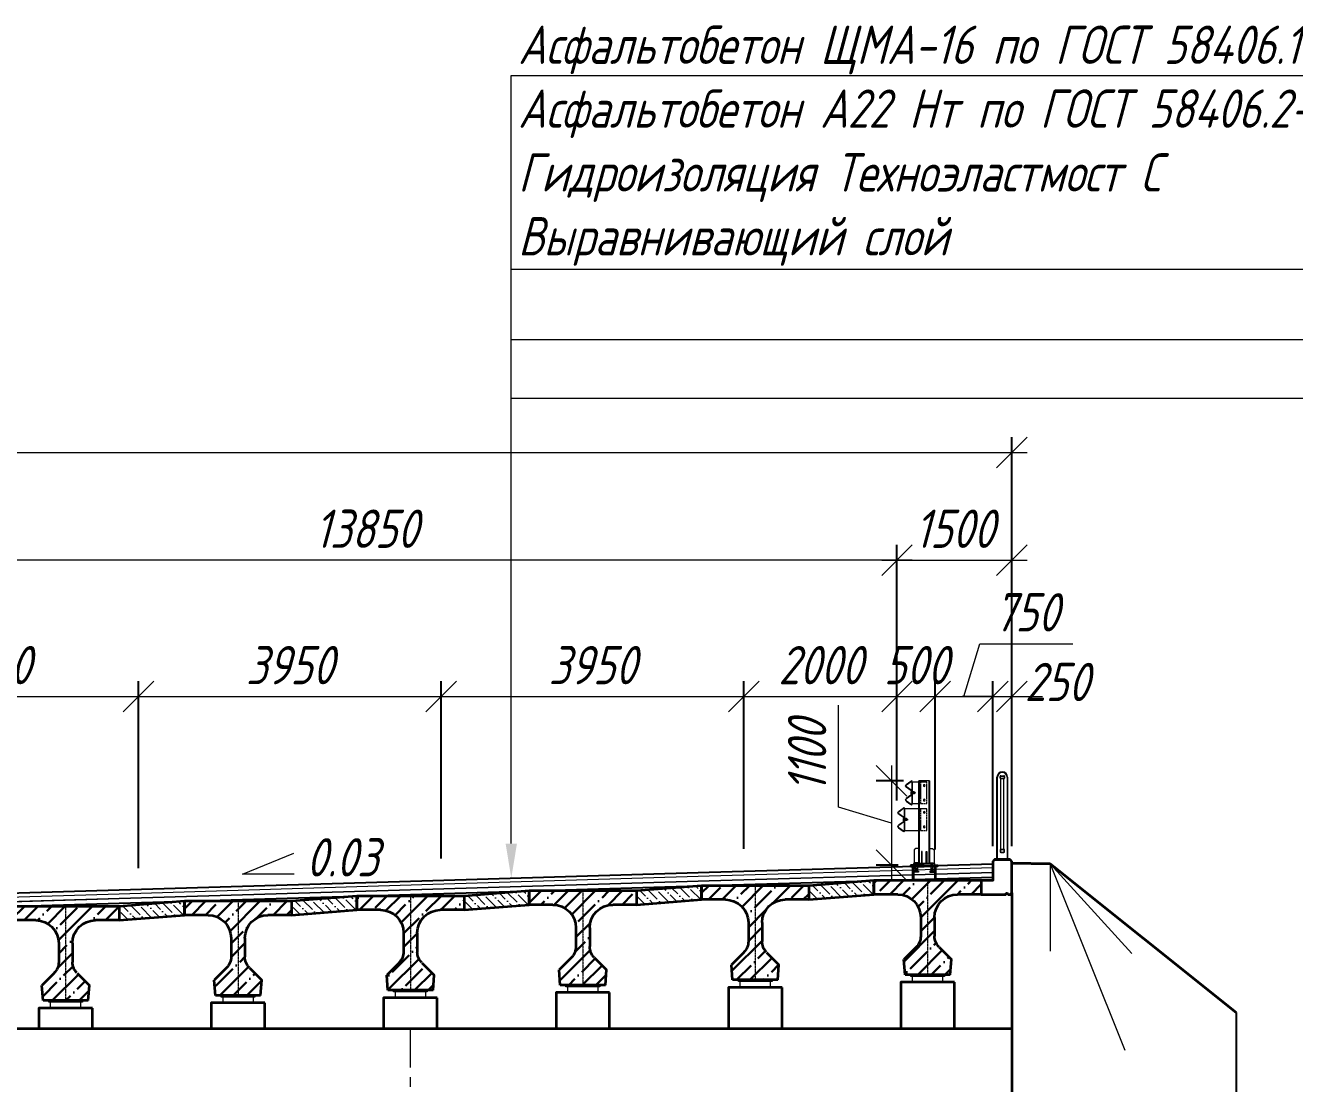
# Model space of a CAD drawing. Header units: millimetres. Extents: x 0 to 285450075, y -3000605 to 8125189010.
# Drawn here: x 7245786 to 7262350, y -53281 to -39461 of the extents above; entities that cross this region are included whole.
import ezdxf
from ezdxf import colors
from ezdxf.entities.mleader import LeaderData, LeaderLine
from ezdxf.math import Vec2, Vec3

# ---------------------------------------------------------------- set-up
doc = ezdxf.new("R2010")
doc.units = ezdxf.units.MM
for name, pattern in [('ACAD_ISO02W100', [15, 12, -3]), ('ACAD_ISO10W100', [18.5, 12, -3, 0.5, -3]), ('осевая', [2, 1.25, -0.25, 0.25, -0.25])]:
    doc.linetypes.add(name, pattern=pattern)
for name, color, linetype, lineweight in [('01_Основные', 7, 'Continuous', 40), ('04_Невидимые', 3, 'Continuous', 13), ('1-Бетон', 106, 'Continuous', 35), ('1-Металл', 4, 'Continuous', 30), ('1-Тонкая', 5, 'Continuous', 20), ('1-Штриховка', 8, 'Continuous', 9), ('Б-Перила', 3, 'Continuous', 20), ('ИС_TXT', 4, 'Continuous', 18), ('ИС_Выноска', 3, 'Continuous', 18), ('ИС_Выноски', 3, 'Continuous', 18), ('ИС_Ось', 3, 'осевая', 18), ('ИС_Разм', 3, 'Continuous', 18), ('ИС_Размер', 3, 'Continuous', 18), ('ПП_сплошная', 7, 'Continuous', 30)]:
    doc.layers.add(name, color=color, linetype=linetype, lineweight=lineweight)
doc.layers.add('Красный поперечник', color=1, linetype='Continuous')
doc.styles.add('0', font='isocpeur.ttf', dxfattribs={"width": 0.8, "oblique": 15})
doc.styles.add('ISOCPEUR', font='isocpeur.ttf', dxfattribs={"width": 0.8, "oblique": 15, "height": 2.5})
doc.dimstyles.new('М200', dxfattribs={"dimscale": 200, "dimtxt": 2.5, "dimasz": 2, "dimexe": 1, "dimexo": 1, "dimgap": 0.8, "dimtad": 1, "dimdec": 0, "dimzin": 0, "dimdsep": 46, "dimtxsty": '0', "dimblk": 'OBLIQUE', "dimcen": 0.09, "dimdle": 1, "dimclrd": 256, "dimclre": 256, "dimclrt": 256, "dimadec": 4, "dimazin": 0, "dimtfac": 1, "dimtdec": 0, "dimtmove": 1, "dimatfit": 2, "dimfxl": 1, "dimtolj": 1, "dimtzin": 0, "dimlwd": -1, "dimarcsym": 0})

# ---------------------------------------------------------------- blocks, each defined once
blk = doc.blocks.new('ПО')
at = {"layer": '1-Металл'}
blk.add_lwpolyline([(100, 0), (100, 10), (-100, 10), (-100, 0)], close=True, dxfattribs=at)
at = {"layer": 'Б-Перила'}
for p, q in [((-70, 10), (-70, 1080)), ((-62, 10), (-62, 1080)), ((-30, 1070), (-30, 1090)), ((-25, 1070), (-25, 1090)), ((-20, 1100), (20, 1100)), ((-20, 1095), (20, 1095)), ((20, 1065), (-20, 1065)), ((20, 1060), (-20, 1060)), ((-19, 138), (-19, 1060)), ((19, 138), (19, 1060)), ((25, 1090), (25, 1070)), ((30, 1090), (30, 1070)), ((62, 1080), (62, 10)), ((70, 1080), (70, 10)), ((-30, 128), (-30, 108)), ((-25, 128), (-25, 108)), ((20, 138), (-20, 138)), ((20, 133), (-20, 133)), ((-20, 103), (20, 103)), ((-20, 98), (20, 98)), ((-19, 138), (19, 138)), ((25, 108), (25, 128)), ((30, 108), (30, 128))]:
    blk.add_line(p, q, dxfattribs=at)
for centre, radius, start, end in [((0, 1080), 70, 90, 180), ((0, 1080), 62, 90, 180), ((-20, 1090), 10, 90, 180), ((-20, 1070), 10, 180, 270), ((-20, 1090), 5, 90, 180), ((-20, 1070), 5, 180, 270), ((0, 1080), 70, 360, 90), ((0, 1080), 62, 0, 90), ((20, 1090), 10, 0, 90), ((20, 1090), 5, 0, 90), ((20, 1070), 10, 270, 0), ((20, 1070), 5, 270, 0), ((-20, 128), 10, 90, 180), ((-20, 108), 10, 180, 270), ((-20, 128), 5, 90, 180), ((-20, 108), 5, 180, 270), ((20, 128), 10, 0, 90), ((20, 128), 5, 0, 90), ((20, 108), 10, 270, 0), ((20, 108), 5, 270, 0)]:
    blk.add_arc(centre, radius, start, end, dxfattribs=at)
blk = doc.blocks.new('_OBLIQUE')
at = {"color": 0, "linetype": 'ByBlock', "lineweight": -2}
blk.add_line((0.5, 0.5), (-0.5, -0.5), dxfattribs=at)
blk = doc.blocks.new('*D1078')
at = {"layer": 'Defpoints', "color": 0, "linetype": 'Continuous', "transparency": 16777216}
for p in [(7247261, -48226), (7247261, -50666), (7243311, -50772)]:
    blk.add_point(p, dxfattribs=at)
at = {"layer": 'ИС_Размер', "lineweight": -2, "transparency": 16777216}
for p, q in [((7243311, -50572), (7243311, -48026)), ((7247261, -50466), (7247261, -48026))]:
    blk.add_line(p, q, dxfattribs=at)
at = {"layer": 'ИС_Размер', "transparency": 16777216}
blk.add_line((7243111, -48226), (7247461, -48226), dxfattribs=at)
at = {"layer": 'ИС_Размер', "linetype": 'Continuous', "transparency": 16777216, "xscale": 400, "yscale": 400, "zscale": 400, "rotation": 180}
blk.add_blockref('_OBLIQUE', (7243311, -48226), dxfattribs=at)
at = {"layer": 'ИС_Размер', "linetype": 'Continuous', "transparency": 16777216, "xscale": 400, "yscale": 400, "zscale": 400}
blk.add_blockref('_OBLIQUE', (7247261, -48226), dxfattribs=at)
at = {"layer": 'ИС_Размер', "linetype": 'Continuous', "transparency": 16777216, "insert": (7245286, -47816), "char_height": 500, "attachment_point": 5, "style": '0'}
blk.add_mtext('\\A1;3950', dxfattribs=at)
blk = doc.blocks.new('*D1079')
at = {"layer": 'Defpoints', "color": 0, "linetype": 'Continuous', "transparency": 16777216}
for p in [(7251211, -48226), (7247261, -50666), (7251211, -50542)]:
    blk.add_point(p, dxfattribs=at)
at = {"layer": 'ИС_Размер', "lineweight": -2, "transparency": 16777216}
for p, q in [((7247261, -50466), (7247261, -48026)), ((7251211, -50342), (7251211, -48026))]:
    blk.add_line(p, q, dxfattribs=at)
at = {"layer": 'ИС_Размер', "transparency": 16777216}
blk.add_line((7247061, -48226), (7251411, -48226), dxfattribs=at)
at = {"layer": 'ИС_Размер', "linetype": 'Continuous', "transparency": 16777216, "xscale": 400, "yscale": 400, "zscale": 400, "rotation": 180}
blk.add_blockref('_OBLIQUE', (7247261, -48226), dxfattribs=at)
at = {"layer": 'ИС_Размер', "linetype": 'Continuous', "transparency": 16777216, "xscale": 400, "yscale": 400, "zscale": 400}
blk.add_blockref('_OBLIQUE', (7251211, -48226), dxfattribs=at)
at = {"layer": 'ИС_Размер', "linetype": 'Continuous', "transparency": 16777216, "insert": (7249236, -47816), "char_height": 500, "attachment_point": 5, "style": '0'}
blk.add_mtext('\\A1;3950', dxfattribs=at)
blk = doc.blocks.new('*D1080')
at = {"layer": 'Defpoints', "color": 0, "linetype": 'Continuous', "transparency": 16777216}
for p in [(7257161, -48226), (7257161, -49783), (7255161, -50416)]:
    blk.add_point(p, dxfattribs=at)
at = {"layer": 'ИС_Размер', "lineweight": -2, "transparency": 16777216}
for p, q in [((7255161, -50216), (7255161, -48026)), ((7257161, -49583), (7257161, -48026))]:
    blk.add_line(p, q, dxfattribs=at)
at = {"layer": 'ИС_Размер', "transparency": 16777216}
blk.add_line((7254961, -48226), (7257361, -48226), dxfattribs=at)
at = {"layer": 'ИС_Размер', "linetype": 'Continuous', "transparency": 16777216, "xscale": 400, "yscale": 400, "zscale": 400, "rotation": 180}
blk.add_blockref('_OBLIQUE', (7255161, -48226), dxfattribs=at)
at = {"layer": 'ИС_Размер', "linetype": 'Continuous', "transparency": 16777216, "xscale": 400, "yscale": 400, "zscale": 400}
blk.add_blockref('_OBLIQUE', (7257161, -48226), dxfattribs=at)
at = {"layer": 'ИС_Размер', "linetype": 'Continuous', "transparency": 16777216, "insert": (7256161, -47816), "char_height": 500, "attachment_point": 5, "style": '0'}
blk.add_mtext('\\A1;2000', dxfattribs=at)
blk = doc.blocks.new('*D1081')
at = {"layer": 'Defpoints', "color": 0, "transparency": 16777216}
for p in [(7258661, -48226), (7258411, -50381), (7258661, -50380)]:
    blk.add_point(p, dxfattribs=at)
at = {"layer": 'ИС_Размер', "lineweight": -2, "transparency": 16777216}
for p, q in [((7258411, -50181), (7258411, -48026)), ((7258661, -50180), (7258661, -48026))]:
    blk.add_line(p, q, dxfattribs=at)
at = {"layer": 'ИС_Размер', "transparency": 16777216}
for p, q in [((7258411, -48226), (7258011, -48226)), ((7258411, -48226), (7258661, -48226)), ((7258661, -48226), (7259061, -48226))]:
    blk.add_line(p, q, dxfattribs=at)
at = {"layer": 'ИС_Размер', "transparency": 16777216, "xscale": 400, "yscale": 400, "zscale": 400}
blk.add_blockref('_OBLIQUE', (7258411, -48226), dxfattribs=at)
at = {"layer": 'ИС_Размер', "transparency": 16777216, "xscale": 400, "yscale": 400, "zscale": 400, "rotation": 180}
blk.add_blockref('_OBLIQUE', (7258661, -48226), dxfattribs=at)
at = {"layer": 'ИС_Размер', "transparency": 16777216, "insert": (7259248, -48036), "char_height": 500, "attachment_point": 5, "style": '0'}
blk.add_mtext('\\A1;250', dxfattribs=at)
blk = doc.blocks.new('*D1082')
at = {"layer": 'Defpoints', "color": 0, "transparency": 16777216}
for p in [(7257660, -48226), (7257161, -49783), (7257660, -50423)]:
    blk.add_point(p, dxfattribs=at)
at = {"layer": 'ИС_Размер', "lineweight": -2, "transparency": 16777216}
for p, q in [((7257161, -49583), (7257161, -48026)), ((7257660, -50223), (7257660, -48026))]:
    blk.add_line(p, q, dxfattribs=at)
at = {"layer": 'ИС_Размер', "transparency": 16777216}
blk.add_line((7256961, -48226), (7257860, -48226), dxfattribs=at)
at = {"layer": 'ИС_Размер', "transparency": 16777216, "xscale": 400, "yscale": 400, "zscale": 400, "rotation": 180}
blk.add_blockref('_OBLIQUE', (7257161, -48226), dxfattribs=at)
at = {"layer": 'ИС_Размер', "transparency": 16777216, "xscale": 400, "yscale": 400, "zscale": 400}
blk.add_blockref('_OBLIQUE', (7257660, -48226), dxfattribs=at)
at = {"layer": 'ИС_Размер', "transparency": 16777216, "insert": (7257410, -47816), "char_height": 500, "attachment_point": 5, "style": '0'}
blk.add_mtext('\\A1;500', dxfattribs=at)
blk = doc.blocks.new('*D1083')
at = {"layer": 'Defpoints', "color": 0, "transparency": 16777216}
for p in [(7258411, -48226), (7257660, -50423), (7258411, -50381)]:
    blk.add_point(p, dxfattribs=at)
at = {"layer": 'ИС_Размер', "transparency": 16777216}
for p, q in [((7258035, -48226), (7258242, -47536)), ((7258242, -47536), (7259456, -47536)), ((7257460, -48226), (7258611, -48226))]:
    blk.add_line(p, q, dxfattribs=at)
at = {"layer": 'ИС_Размер', "lineweight": -2, "transparency": 16777216}
for p, q in [((7257660, -50223), (7257660, -48026)), ((7258411, -50181), (7258411, -48026))]:
    blk.add_line(p, q, dxfattribs=at)
at = {"layer": 'ИС_Размер', "transparency": 16777216, "xscale": 400, "yscale": 400, "zscale": 400, "rotation": 180}
blk.add_blockref('_OBLIQUE', (7257660, -48226), dxfattribs=at)
at = {"layer": 'ИС_Размер', "transparency": 16777216, "xscale": 400, "yscale": 400, "zscale": 400}
blk.add_blockref('_OBLIQUE', (7258411, -48226), dxfattribs=at)
at = {"layer": 'ИС_Размер', "transparency": 16777216, "insert": (7258849, -47126), "char_height": 500, "attachment_point": 5, "style": '0'}
blk.add_mtext('\\A1;750', dxfattribs=at)
blk = doc.blocks.new('*D1084')
at = {"layer": 'Defpoints', "color": 0, "linetype": 'Continuous', "transparency": 16777216}
for p in [(7258661, -45040), (7227211, -50279), (7258661, -50380)]:
    blk.add_point(p, dxfattribs=at)
at = {"layer": 'ИС_Размер', "lineweight": -2, "transparency": 16777216}
for p, q in [((7227211, -50079), (7227211, -44840)), ((7258661, -50180), (7258661, -44840))]:
    blk.add_line(p, q, dxfattribs=at)
at = {"layer": 'ИС_Размер', "transparency": 16777216}
blk.add_line((7227011, -45040), (7258861, -45040), dxfattribs=at)
at = {"layer": 'ИС_Размер', "linetype": 'Continuous', "transparency": 16777216, "xscale": 400, "yscale": 400, "zscale": 400, "rotation": 180}
blk.add_blockref('_OBLIQUE', (7227211, -45040), dxfattribs=at)
at = {"layer": 'ИС_Размер', "linetype": 'Continuous', "transparency": 16777216, "xscale": 400, "yscale": 400, "zscale": 400}
blk.add_blockref('_OBLIQUE', (7258661, -45040), dxfattribs=at)
at = {"layer": 'ИС_Размер', "linetype": 'Continuous', "transparency": 16777216, "insert": (7242936, -44630), "char_height": 500, "attachment_point": 5, "style": '0'}
blk.add_mtext('\\A1;31450', dxfattribs=at)
blk = doc.blocks.new('*D1085')
at = {"layer": 'Defpoints', "color": 0, "linetype": 'Continuous', "transparency": 16777216}
for p in [(7243311, -46445), (7257161, -49783), (7243311, -50772)]:
    blk.add_point(p, dxfattribs=at)
at = {"layer": 'ИС_Размер', "lineweight": -2, "transparency": 16777216}
for p, q in [((7243311, -50572), (7243311, -46245)), ((7257161, -49583), (7257161, -46245))]:
    blk.add_line(p, q, dxfattribs=at)
at = {"layer": 'ИС_Размер', "transparency": 16777216}
blk.add_line((7257361, -46445), (7243111, -46445), dxfattribs=at)
at = {"layer": 'ИС_Размер', "linetype": 'Continuous', "transparency": 16777216, "xscale": 400, "yscale": 400, "zscale": 400, "rotation": 180}
blk.add_blockref('_OBLIQUE', (7243311, -46445), dxfattribs=at)
at = {"layer": 'ИС_Размер', "linetype": 'Continuous', "transparency": 16777216, "xscale": 400, "yscale": 400, "zscale": 400}
blk.add_blockref('_OBLIQUE', (7257161, -46445), dxfattribs=at)
at = {"layer": 'ИС_Размер', "linetype": 'Continuous', "transparency": 16777216, "insert": (7250236, -46035), "char_height": 500, "attachment_point": 5, "style": '0'}
blk.add_mtext('\\A1;13850', dxfattribs=at)
blk = doc.blocks.new('*D1095')
at = {"layer": 'Defpoints', "color": 0, "linetype": 'Continuous', "transparency": 16777216}
for p in [(7255161, -48226), (7255161, -50416), (7251211, -50542)]:
    blk.add_point(p, dxfattribs=at)
at = {"layer": 'ИС_Размер', "lineweight": -2, "transparency": 16777216}
for p, q in [((7251211, -50342), (7251211, -48026)), ((7255161, -50216), (7255161, -48026))]:
    blk.add_line(p, q, dxfattribs=at)
at = {"layer": 'ИС_Размер', "transparency": 16777216}
blk.add_line((7251011, -48226), (7255361, -48226), dxfattribs=at)
at = {"layer": 'ИС_Размер', "linetype": 'Continuous', "transparency": 16777216, "xscale": 400, "yscale": 400, "zscale": 400, "rotation": 180}
blk.add_blockref('_OBLIQUE', (7251211, -48226), dxfattribs=at)
at = {"layer": 'ИС_Размер', "linetype": 'Continuous', "transparency": 16777216, "xscale": 400, "yscale": 400, "zscale": 400}
blk.add_blockref('_OBLIQUE', (7255161, -48226), dxfattribs=at)
at = {"layer": 'ИС_Размер', "linetype": 'Continuous', "transparency": 16777216, "insert": (7253186, -47816), "char_height": 500, "attachment_point": 5, "style": '0'}
blk.add_mtext('\\A1;3950', dxfattribs=at)
blk = doc.blocks.new('*D1096')
at = {"layer": 'Defpoints', "color": 0, "linetype": 'Continuous', "transparency": 16777216}
for p in [(7258661, -46445), (7257161, -48226, 5778), (7258661, -48226, 5778)]:
    blk.add_point(p, dxfattribs=at)
at = {"layer": 'ИС_Размер', "lineweight": -2, "transparency": 16777216}
for p, q in [((7257161, -48026), (7257161, -46245)), ((7258661, -48026), (7258661, -46245))]:
    blk.add_line(p, q, dxfattribs=at)
at = {"layer": 'ИС_Размер', "transparency": 16777216}
blk.add_line((7256961, -46445), (7258861, -46445), dxfattribs=at)
at = {"layer": 'ИС_Размер', "linetype": 'Continuous', "transparency": 16777216, "xscale": 400, "yscale": 400, "zscale": 400, "rotation": 180}
blk.add_blockref('_OBLIQUE', (7257161, -46445), dxfattribs=at)
at = {"layer": 'ИС_Размер', "linetype": 'Continuous', "transparency": 16777216, "xscale": 400, "yscale": 400, "zscale": 400}
blk.add_blockref('_OBLIQUE', (7258661, -46445), dxfattribs=at)
at = {"layer": 'ИС_Размер', "linetype": 'Continuous', "transparency": 16777216, "insert": (7257911, -46035), "char_height": 500, "attachment_point": 5, "style": '0'}
blk.add_mtext('\\A1;1500', dxfattribs=at)
blk = doc.blocks.new('Б24 многофункц')
at = {"layer": 'ПП_сплошная', "ltscale": 100, "true_color": 0x808080}
h = blk.add_hatch(dxfattribs=at)
h.set_pattern_fill('ANSI35', color=8, scale=1000, angle=90, style=0)
h.set_pattern_definition([(135, (-1338186.6, -105300.83), (-176.776695, -176.776695), []), (135, (-1338186.6, -105124.05), (-176.776695, -176.776695), [312.5, -62.5, 0, -62.5])])
h.paths.add_polyline_path([(0, 0), (-700, 0), (-700, -180), (-390, -180, -0.414214), (-90, -480), (-90, -727, -0.198912), (-149, -869), (-310, -1030), (-295, -1230), (0, -1230)])
h.paths.add_polyline_path([(0, 0), (0, -1230), (295, -1230), (310, -1030), (149, -869, -0.198912), (90, -727), (90, -480, -0.414214), (390, -180), (700, -180), (700, 0)])
at = {"layer": '1-Бетон'}
for p, q in [((-700, 0), (700, 0)), ((-700, 0), (-700, -180)), ((700, 0), (700, -180)), ((-700, -180), (-390, -180)), ((390, -180), (700, -180)), ((-90, -480), (-90, -727)), ((90, -480), (90, -727)), ((-149, -869), (-310, -1030)), ((149, -869), (310, -1030)), ((-295, -1230), (-310, -1030)), ((295, -1230), (310, -1030)), ((-295, -1230), (295, -1230))]:
    blk.add_line(p, q, dxfattribs=at)
for centre, radius, start, end in [((-390, -480), 300, 0, 90), ((390, -480), 300, 90, 180), ((-290, -727), 200, 315, 0), ((290, -727), 200, 180, 225)]:
    blk.add_arc(centre, radius, start, end, dxfattribs=at)
at = {"layer": 'ИС_Ось', "ltscale": 10}
blk.add_lwpolyline([(0, 0), (0, -1230)], dxfattribs=at)
blk = doc.blocks.new('_None')
blk = doc.blocks.new('*D1465')
at = {"layer": 'Defpoints', "color": 0, "transparency": 16777216}
for p in [(7257446, -49328), (7257088, -50428), (7257376, -50428)]:
    blk.add_point(p, dxfattribs=at)
at = {"layer": 'ИС_Размер', "transparency": 16777216}
for p, q in [((7256398, -49671), (7256398, -48337)), ((7257088, -49128), (7257088, -50628)), ((7257088, -49878), (7256398, -49671))]:
    blk.add_line(p, q, dxfattribs=at)
at = {"layer": 'ИС_Размер', "lineweight": -2, "transparency": 16777216}
for p, q in [((7257246, -49328), (7256888, -49328)), ((7257176, -50428), (7256888, -50428))]:
    blk.add_line(p, q, dxfattribs=at)
at = {"layer": 'ИС_Размер', "transparency": 16777216, "xscale": 400, "yscale": 400, "zscale": 400}
for p, rotation in [((7257088, -49328), 90), ((7257088, -50428), 270)]:
    blk.add_blockref('_OBLIQUE', p, dxfattribs=dict(at, rotation=rotation))
at = {"layer": 'ИС_Размер', "transparency": 16777216, "insert": (7255988, -49004), "char_height": 500, "attachment_point": 5, "rotation": 90, "style": '0'}
blk.add_mtext('\\A1;1100', dxfattribs=at)
blk = doc.blocks.new('Барьерка3')
at = {"lineweight": 15}
for p, q in [((1026, 1779), (1026, 699)), ((1026, 1779), (1166, 1779)), ((1034, 1779), (1034, 699)), ((1159, 699), (1159, 1779)), ((1166, 699), (1166, 1779)), ((1166, 1763), (1256, 1763)), ((1252, 1763), (1252, 1483)), ((1256, 1779), (1255, 1775)), ((1255, 1775), (1261, 1774)), ((1256, 1779), (1262, 1778)), ((1256, 1763), (1256, 1483)), ((1328, 1727), (1267, 1771)), ((1267, 1657), (1328, 1700)), ((1330, 1730), (1270, 1774)), ((1270, 1654), (1330, 1696)), ((1213, 1628), (1213, 1617)), ((1213, 1628), (1225, 1628)), ((1213, 1617), (1225, 1617)), ((1225, 1633), (1225, 1613)), ((1226, 1636), (1233, 1636)), ((1226, 1610), (1233, 1610)), ((1234, 1633), (1234, 1613)), ((1234, 1633), (1234, 1613)), ((1235, 1636), (1250, 1636)), ((1235, 1636), (1240, 1636)), ((1235, 1610), (1250, 1610)), ((1235, 1610), (1240, 1610)), ((1239, 1628), (1250, 1628)), ((1239, 1617), (1250, 1617)), ((1250, 1601), (1250, 1645)), ((1250, 1645), (1252, 1645)), ((1252, 1601), (1250, 1601)), ((1252, 1645), (1252, 1601)), ((1260, 1638), (1260, 1607)), ((1267, 1589), (1328, 1546)), ((1328, 1519), (1267, 1475)), ((1270, 1592), (1330, 1549)), ((1330, 1515), (1270, 1471)), ((1256, 1483), (1166, 1483)), ((1166, 1413), (1356, 1413)), ((1261, 1472), (1255, 1471)), ((1256, 1467), (1255, 1471)), ((1262, 1468), (1256, 1467)), ((1352, 1413), (1352, 1133)), ((1356, 1429), (1355, 1425)), ((1355, 1425), (1361, 1424)), ((1356, 1429), (1362, 1428)), ((1356, 1413), (1356, 1133)), ((1428, 1377), (1367, 1421)), ((1367, 1307), (1428, 1350)), ((1430, 1380), (1370, 1424)), ((1370, 1304), (1430, 1346)), ((1360, 1288), (1360, 1257)), ((1367, 1239), (1428, 1196)), ((1428, 1169), (1367, 1125)), ((1370, 1242), (1430, 1199)), ((1430, 1165), (1370, 1121)), ((1356, 1133), (1166, 1133)), ((1361, 1122), (1355, 1121)), ((1356, 1117), (1355, 1121)), ((1362, 1118), (1356, 1117)), ((980, 699), (980, 709)), ((1012, 709), (980, 709)), ((980, 699), (980, 709)), ((1006, 709), (980, 709)), ((996, 699), (980, 699)), ((1012, 699), (980, 699)), ((989, 699), (989, 709)), ((989, 699), (989, 709)), ((989, 699), (989, 709)), ((989, 699), (989, 709)), ((1003, 699), (1003, 709)), ((1003, 699), (1003, 709)), ((1003, 699), (1003, 709)), ((1003, 699), (1003, 709)), ((1003, 699), (1003, 709)), ((1003, 699), (1003, 709)), ((1003, 699), (1003, 709)), ((1003, 699), (1003, 709)), ((1003, 699), (1003, 709)), ((1003, 699), (1003, 709)), ((1010, 709), (1006, 709)), ((1012, 701), (1012, 709)), ((1012, 699), (1012, 707)), ((1012, 699), (1012, 707)), ((1012, 701), (1012, 707)), ((1012, 699), (1012, 707)), ((1012, 699), (1012, 707)), ((1180, 701), (1180, 709)), ((1180, 709), (1212, 709)), ((1180, 699), (1180, 707)), ((1180, 699), (1180, 707)), ((1180, 701), (1180, 707)), ((1180, 699), (1180, 707)), ((1180, 699), (1180, 707)), ((1180, 699), (1212, 699)), ((1182, 709), (1186, 709)), ((1186, 709), (1212, 709)), ((1189, 699), (1189, 709)), ((1189, 699), (1189, 709)), ((1189, 699), (1189, 709)), ((1189, 699), (1189, 709)), ((1189, 699), (1189, 709)), ((1189, 699), (1189, 709)), ((1189, 699), (1189, 709)), ((1189, 699), (1189, 709)), ((1189, 699), (1189, 709)), ((1189, 699), (1189, 709)), ((1196, 699), (1212, 699)), ((1203, 699), (1203, 709)), ((1203, 699), (1203, 709)), ((1203, 699), (1203, 709)), ((1203, 699), (1203, 709)), ((1212, 699), (1212, 709)), ((1212, 699), (1212, 709))]:
    blk.add_line(p, q, dxfattribs=at)
at = {"color": 3, "linetype": 'ACAD_ISO02W100', "lineweight": 15, "ltscale": 2}
for p, q in [((1063, 1763), (1166, 1763)), ((1063, 1483), (1063, 1763)), ((1138, 1483), (1138, 1763)), ((1166, 1483), (1063, 1483)), ((1063, 1413), (1166, 1413)), ((1063, 1133), (1063, 1413)), ((1138, 1133), (1138, 1413)), ((1166, 1133), (1063, 1133)), ((983, 679), (983, 659)), ((985, 679), (985, 659)), ((1007, 679), (1007, 659)), ((1009, 679), (1009, 659)), ((1183, 679), (1183, 659)), ((1185, 679), (1185, 659)), ((1207, 679), (1207, 659)), ((1209, 679), (1209, 659)), ((984, 659), (984, 599)), ((1008, 659), (1008, 599)), ((1184, 659), (1184, 599)), ((1208, 659), (1208, 599))]:
    blk.add_line(p, q, dxfattribs=at)
at = {"color": 7, "lineweight": 15}
for p, q in [((1313, 1278), (1313, 1267)), ((1313, 1278), (1325, 1278)), ((1313, 1267), (1325, 1267)), ((1325, 1283), (1325, 1263)), ((1326, 1286), (1333, 1286)), ((1326, 1260), (1333, 1260)), ((1334, 1283), (1334, 1263)), ((1334, 1283), (1334, 1263)), ((1335, 1286), (1350, 1286)), ((1335, 1286), (1340, 1286)), ((1335, 1260), (1350, 1260)), ((1335, 1260), (1340, 1260)), ((1339, 1278), (1350, 1278)), ((1339, 1267), (1350, 1267))]:
    blk.add_line(p, q, dxfattribs=at)
at = {"lineweight": 15, "ltscale": 5}
for p, q in [((1350, 1251), (1350, 1295)), ((1350, 1295), (1352, 1295)), ((1352, 1251), (1350, 1251)), ((1352, 1295), (1352, 1251))]:
    blk.add_line(p, q, dxfattribs=at)
at = {"linetype": 'ACAD_ISO10W100', "ltscale": 2.5}
for p, q in [((996, 685), (996, 587)), ((1196, 685), (1196, 587))]:
    blk.add_line(p, q, dxfattribs=at)
at = {"linetype": 'Continuous'}
for p, q in [((946, 477), (946, 659)), ((956, 659), (956, 477)), ((1237, 659), (1237, 477)), ((1246, 477), (1246, 659)), ((1246, 477), (946, 477))]:
    blk.add_line(p, q, dxfattribs=at)
at = {"lineweight": 15}
blk.add_lwpolyline([(1260, 1638), (1264, 1638, -0.414214), (1270, 1632), (1270, 1625), (1266, 1625), (1266, 1621), (1270, 1621), (1270, 1614, -0.414214), (1264, 1608), (1260, 1608), (1260, 1638)], format="xyb", dxfattribs=at)
at = {"color": 7, "lineweight": 15}
blk.add_lwpolyline([(1360, 1288), (1364, 1288, -0.414214), (1370, 1282), (1370, 1275), (1366, 1275), (1366, 1271), (1370, 1271), (1370, 1264, -0.414214), (1364, 1258), (1360, 1258), (1360, 1288)], format="xyb", dxfattribs=at)
at = {"lineweight": 15}
for points in [[(1026, 897), (986, 897), (966, 877), (966, 699)], [(1166, 897), (1206, 897), (1226, 877), (1226, 699)]]:
    blk.add_lwpolyline(points, dxfattribs=at)
for points in [[(1071, 855), (1061, 855), (1061, 699), (1071, 699)], [(1121, 855), (1131, 855), (1131, 699), (1121, 699)], [(1236, 679), (956, 679), (956, 699), (1236, 699)]]:
    blk.add_lwpolyline(points, close=True, dxfattribs=at)
at = {"linetype": 'Continuous'}
for points in [[(1096, 679), (921, 679), (921, 659), (1096, 659)], [(1096, 679), (1271, 679), (1271, 659), (1096, 659)]]:
    blk.add_lwpolyline(points, dxfattribs=at)
blk.add_lwpolyline([(921, 659), (1271, 659), (1271, 679), (921, 679)], close=True, dxfattribs=at)
at = {"color": 3, "linetype": 'ACAD_ISO02W100', "lineweight": 15, "ltscale": 2}
for points in [[(971, 599), (1021, 599), (1021, 589), (971, 589)], [(982, 659), (1010, 659), (1010, 599), (982, 599)], [(1221, 599), (1171, 599), (1171, 589), (1221, 589)], [(1210, 659), (1182, 659), (1182, 599), (1210, 599)]]:
    blk.add_lwpolyline(points, close=True, dxfattribs=at)
at = {"lineweight": 15}
for centre in [(1096, 1718), (1096, 1528), (1096, 1368), (1096, 1178)]:
    blk.add_circle(centre, 10.9, dxfattribs=at)
for centre, radius, start, end in [((1280, 1637), 24, 122.4532, 180), ((1258, 1758), 16, 53.8126, 78.6901), ((1258, 1758), 20, 53.8126, 78.6901), ((1319, 1713), 16, 302.4532, 57.5468), ((1319, 1713), 20, 302.4532, 57.5468), ((1280, 1609), 24, 180, 237.5468), ((1280, 1637), 20, 122.4532, 180), ((1280, 1609), 20, 180, 237.5468), ((1319, 1532), 16, 302.4532, 57.5468), ((1319, 1532), 20, 302.4532, 57.5468), ((1258, 1487), 16, 281.3099, 306.1874), ((1258, 1487), 20, 281.3099, 306.1874), ((1358, 1408), 16, 53.8126, 78.6901), ((1358, 1408), 20, 53.8126, 78.6901), ((1419, 1363), 16, 302.4532, 57.5468), ((1419, 1363), 20, 302.4532, 57.5468), ((1380, 1287), 24, 122.4532, 180), ((1380, 1287), 20, 122.4532, 180), ((1358, 1137), 16, 281.3099, 306.1874), ((1358, 1137), 20, 281.3099, 306.1874), ((982, 707), 2, 90, 180), ((982, 701), 2, 180, 270), ((987, 707), 2, 0, 90), ((987, 701), 2, 270, 0), ((991, 707), 2, 90, 180), ((991, 701), 2, 180, 270), ((1001, 707), 2, 0, 90), ((1001, 701), 2, 270, 0), ((1005, 707), 2, 90, 180), ((1005, 701), 2, 180, 270), ((1010, 707), 2, 359.9996, 90), ((1010, 701), 2, 270, 0), ((1182, 707), 2, 90, 180.0004), ((1182, 701), 2, 180, 270), ((1187, 707), 2, 0, 90), ((1187, 701), 2, 270, 0), ((1191, 707), 2, 90, 180), ((1191, 701), 2, 180, 270), ((1201, 707), 2, 0, 90), ((1201, 701), 2, 270, 0), ((1205, 707), 2, 90, 180), ((1205, 701), 2, 180, 270), ((1210, 707), 2, 0, 90), ((1210, 701), 2, 270, 0)]:
    blk.add_arc(centre, radius, start, end, dxfattribs=at)
at = {"lineweight": 15, "ltscale": 0.2}
for centre, radius, start, end in [((1380, 1259), 24, 180, 237.5468), ((1380, 1259), 20, 180, 237.5468), ((1419, 1182), 16, 302.4532, 57.5468), ((1419, 1182), 20, 302.4532, 57.5468)]:
    blk.add_arc(centre, radius, start, end, dxfattribs=at)
at = {"lineweight": 15}
for centre, major_axis, start_param, end_param in [((1229, 1633), (3.23, 3.23), 1.691386, 2.356194), ((1229, 1633), (-3.23, 3.23), 0.785398, 2.356194), ((1229, 1624), (3.23, 3.23), 0.785398, 2.356194), ((1229, 1622), (-3.23, 3.23), 0.785398, 2.356194), ((1229, 1613), (3.23, 3.23), 0.785398, 2.356194), ((1229, 1613), (-3.23, 3.23), 0.785398, 1.450207), ((1229, 1633), (3.23, 3.23), 3.926991, 5.497787), ((1229, 1624), (-3.23, 3.23), 3.926991, 5.497787), ((1229, 1622), (3.23, 3.23), 3.926991, 5.497787), ((1229, 1613), (-3.23, 3.23), 3.926991, 5.497787), ((1229, 1633), (-3.23, 3.23), 3.926991, 4.5918), ((1229, 1613), (3.23, 3.23), 4.832978, 5.497787), ((1239, 1633), (3.23, 3.23), 1.691386, 2.356194), ((1239, 1633), (3.23, 3.23), 2.356194, 3.926991), ((1239, 1624), (-3.23, 3.23), -0.785398, 0.785398), ((1239, 1622), (3.23, 3.23), 2.356194, 3.926991), ((1239, 1613), (-3.23, 3.23), -0.785398, 0.785398), ((1239, 1613), (-3.23, 3.23), 0.785398, 1.450207)]:
    blk.add_ellipse(centre, major_axis=major_axis, ratio=1, start_param=start_param, end_param=end_param, dxfattribs=at)
at = {"color": 7, "lineweight": 15}
for centre, major_axis, start_param, end_param in [((1329, 1283), (3.23, 3.23), 1.691386, 2.356194), ((1329, 1283), (-3.23, 3.23), 0.785398, 2.356194), ((1329, 1274), (3.23, 3.23), 0.785398, 2.356194), ((1329, 1272), (-3.23, 3.23), 0.785398, 2.356194), ((1329, 1263), (3.23, 3.23), 0.785398, 2.356194), ((1329, 1263), (-3.23, 3.23), 0.785398, 1.450207), ((1329, 1283), (3.23, 3.23), 3.926991, 5.497787), ((1329, 1274), (-3.23, 3.23), 3.926991, 5.497787), ((1329, 1272), (3.23, 3.23), 3.926991, 5.497787), ((1329, 1263), (-3.23, 3.23), 3.926991, 5.497787), ((1329, 1283), (-3.23, 3.23), 3.926991, 4.5918), ((1329, 1263), (3.23, 3.23), 4.832978, 5.497787), ((1339, 1283), (3.23, 3.23), 1.691386, 2.356194), ((1339, 1283), (3.23, 3.23), 2.356194, 3.926991), ((1339, 1274), (-3.23, 3.23), -0.785398, 0.785398), ((1339, 1272), (3.23, 3.23), 2.356194, 3.926991), ((1339, 1263), (-3.23, 3.23), -0.785398, 0.785398), ((1339, 1263), (-3.23, 3.23), 0.785398, 1.450207)]:
    blk.add_ellipse(centre, major_axis=major_axis, ratio=1, start_param=start_param, end_param=end_param, dxfattribs=at)

msp = doc.modelspace()

# ---------------------------------------------------------------- hatches: boundary and pattern name
at = {"layer": '1-Штриховка'}
h = msp.add_hatch(dxfattribs=at)
h.set_pattern_fill('ANSI36', color=256, scale=25, angle=90, style=0)
h.set_pattern_definition([(135, (1527538.444, -5302782.56), (-154.3481521, 42.0949506), [198.4375, -39.6875, 0, -39.6875])])
h.paths.add_polyline_path([(7256860.8096, -50630.4403), (7256010.8096, -50697.9403), (7256010.8096, -50877.9403), (7256860.8096, -50810.4403)])
h = msp.add_hatch(dxfattribs=at)
h.set_pattern_fill('ANSI36', color=256, scale=25, angle=90, style=0)
h.set_pattern_definition([(135, (1520788.444, -5302985.06), (-154.3481521, 42.0949506), [198.4375, -39.6875, 0, -39.6875])])
h.paths.add_polyline_path([(7250110.8096, -50832.9403), (7249260.8096, -50900.4403), (7249260.8096, -51080.4403), (7250110.8096, -51012.9403)])
h = msp.add_hatch(dxfattribs=at)
h.set_pattern_fill('ANSI36', color=256, scale=25, angle=90, style=0)
h.set_pattern_definition([(135, (1523038.444, -5302917.56), (-154.3481521, 42.0949506), [198.4375, -39.6875, 0, -39.6875])])
h.paths.add_polyline_path([(7252360.8096, -50765.4403), (7251510.8096, -50832.9403), (7251510.8096, -51012.9403), (7252360.8096, -50945.4403)])
h = msp.add_hatch(dxfattribs=at)
h.set_pattern_fill('ANSI36', color=256, scale=25, angle=90, style=0)
h.set_pattern_definition([(135, (1525288.444, -5302850.06), (-154.3481521, 42.0949506), [198.4375, -39.6875, 0, -39.6875])])
h.paths.add_polyline_path([(7254610.8096, -50697.9403), (7253760.8096, -50765.4403), (7253760.8096, -50945.4403), (7254610.8096, -50877.9403)])
h = msp.add_hatch(dxfattribs=at)
h.set_pattern_fill('ANSI36', color=256, scale=25, angle=90, style=0)
h.set_pattern_definition([(135, (1518538.444, -5303052.56), (-154.3481521, 42.0949506), [198.4375, -39.6875, 0, -39.6875])])
h.paths.add_polyline_path([(7247860.8096, -50900.4403), (7247010.8096, -50967.9403), (7247010.8096, -51147.9403), (7247860.8096, -51080.4403)])

# ---------------------------------------------------------------- linework, layer by layer
at = {"color": 0, "linetype": 'ByBlock', "lineweight": -2, "ltscale": 0.5}
msp.add_lwpolyline([(7261587.57, -52352.9715), (7261587.57, -56177.248), (7261785.2176, -56226.6599), (7261389.9225, -56325.4837), (7261587.57, -56374.8955), (7261587.57, -67464.3674)], dxfattribs=at)
at = {"layer": '01_Основные'}
for p in [(7258660.6615, -50401.4447), (7261587.57, -52352.9715)]:
    msp.add_line(p, (7259160.6615, -50411.4447), dxfattribs=at)
at = {"layer": '04_Невидимые', "ltscale": 20}
for points in [[(7259160.6615, -50411.4447), (7259160.6615, -51551.6824)], [(7259160.6615, -50411.4447), (7260227.1643, -51582.2083)], [(7259160.6615, -50411.4447), (7260133.9468, -52844.4529)]]:
    msp.add_lwpolyline(points, dxfattribs=at)
at = {"layer": '04_Невидимые'}
for points in [[(7253280.8096, -52015.4403), (7252840.8096, -52015.4403), (7252840.8096, -51995.4403), (7253280.8096, -51995.4403)], [(7255530.8096, -51947.9403), (7255090.8096, -51947.9403), (7255090.8096, -51927.9403), (7255530.8096, -51927.9403)], [(7257780.8096, -51880.4403), (7257340.8096, -51880.4403), (7257340.8096, -51860.4403), (7257780.8096, -51860.4403)], [(7248780.8096, -52150.4403), (7248340.8096, -52150.4403), (7248340.8096, -52130.4403), (7248780.8096, -52130.4403)], [(7251030.8096, -52082.9403), (7250590.8096, -52082.9403), (7250590.8096, -52062.9403), (7251030.8096, -52062.9403)], [(7246530.8096, -52217.9403), (7246090.8096, -52217.9403), (7246090.8096, -52197.9403), (7246530.8096, -52197.9403)]]:
    msp.add_lwpolyline(points, close=True, dxfattribs=at)
at = {"layer": '1-Бетон'}
msp.add_lwpolyline([(7258260.8096, -50810.4403), (7258580.3926, -50810.4403, -1), (7258610.3926, -50810.4403), (7258640.6615, -50810.4403), (7258660.6615, -50790.4403), (7258660.6615, -50380.4403), (7258640.6615, -50360.4403), (7258430.6615, -50360.4403), (7258410.6615, -50380.5674), (7258410.6615, -50630.4403), (7258260.8096, -50630.4403)], format="xyb", dxfattribs=at)
for points in [[(7256010.8096, -50877.9403), (7256860.8096, -50810.4403), (7256860.8096, -50630.4403), (7256010.8096, -50697.9403)], [(7249260.8096, -51080.4403), (7250110.8096, -51012.9403), (7250110.8096, -50832.9403), (7249260.8096, -50900.4403)], [(7251510.8096, -51012.9403), (7252360.8096, -50945.4403), (7252360.8096, -50765.4403), (7251510.8096, -50832.9403)], [(7253760.8096, -50945.4403), (7254610.8096, -50877.9403), (7254610.8096, -50697.9403), (7253760.8096, -50765.4403)], [(7247010.8096, -51147.9403), (7247860.8096, -51080.4403), (7247860.8096, -50900.4403), (7247010.8096, -50967.9403)], [(7257910.8096, -51958.4403), (7257210.8096, -51958.4403), (7257210.8096, -52563.4403), (7257910.8096, -52563.4403)], [(7251160.8096, -52160.9403), (7250460.8096, -52160.9403), (7250460.8096, -52563.4403), (7251160.8096, -52563.4403)], [(7253410.8096, -52093.4403), (7252710.8096, -52093.4403), (7252710.8096, -52563.4403), (7253410.8096, -52563.4403)], [(7255660.8096, -52025.9403), (7254960.8096, -52025.9403), (7254960.8096, -52563.4403), (7255660.8096, -52563.4403)], [(7246660.8096, -52295.9403), (7245960.8096, -52295.9403), (7245960.8096, -52563.4403), (7246660.8096, -52563.4403)], [(7248910.8096, -52228.4403), (7248210.8096, -52228.4403), (7248210.8096, -52563.4403), (7248910.8096, -52563.4403)], [(7242960.7767, -52563.4403), (7258660.6615, -52563.4403), (7258660.6615, -53563.4403), (7242960.7767, -53563.4403)]]:
    msp.add_lwpolyline(points, close=True, dxfattribs=at)
msp.add_lwpolyline([(7258660.6615, -50790.4403), (7258660.6615, -52563.4403)], dxfattribs=at)
at = {"layer": '1-Тонкая'}
for points in [[(7227460.6017, -51406.9505), (7229411.0042, -51328.9344), (7230161.0042, -51306.4344), (7234111.0042, -51187.9344), (7239061.0042, -51039.4344), (7240961.0042, -50982.4344), (7242061.0042, -50949.4344), (7247011.0042, -50800.9344), (7250961.0042, -50682.4344), (7254711.0042, -50569.9344), (7255461.0042, -50547.4344), (7258410.6616, -50458.9447)], [(7227460.6017, -51466.9505), (7229411.0042, -51388.9344), (7230161.0042, -51366.4344), (7234111.0042, -51247.9344), (7239061.0042, -51099.4344), (7240961.0042, -51042.4344), (7242061.0042, -51009.4344), (7247011.0042, -50860.9344), (7250961.0042, -50742.4344), (7254711.0042, -50629.9344), (7255461.0042, -50607.4344), (7258410.6616, -50518.9447)], [(7227460.6017, -51471.9505), (7229411.0042, -51393.9344), (7230161.0042, -51371.4344), (7234111.0042, -51252.9344), (7239061.0042, -51104.4344), (7240961.0042, -51047.4344), (7242061.0042, -51014.4344), (7247011.0042, -50865.9344), (7250961.0042, -50747.4344), (7254711.0042, -50634.9344), (7255461.0042, -50612.4344), (7258410.6616, -50523.9447)]]:
    msp.add_lwpolyline(points, dxfattribs=at)
at = {"layer": 'Defpoints', "color": 252, "true_color": 0x939598}
msp.add_lwpolyline([(7227460.6017, -51531.9505), (7229411.0042, -51453.9344), (7230161.0042, -51431.4344), (7234111.0042, -51312.9344), (7239061.0042, -51164.4344), (7240961.0042, -51107.4344), (7242061.0042, -51074.4344), (7247011.0042, -50925.9344), (7250961.0042, -50807.4344), (7254711.0042, -50694.9344), (7255461.0042, -50672.4344), (7258410.6616, -50583.9447)], dxfattribs=at)
at = {"layer": 'ИС_TXT', "color": 3, "ltscale": 500, "elevation": 0}
msp.add_lwpolyline([(7249295.6732, -50544.3815), (7248617.9816, -50544.3815), (7249289.2039, -50273.5281)], dxfattribs=at)
at = {"layer": 'ИС_Выноска'}
for p, q in [((7252127.1708, -42646.3824), (7265918.0108, -42646.3821)), ((7252127.1708, -43564.3558), (7265918.0108, -43564.3555)), ((7252127.1708, -44329.1132), (7265918.0108, -44329.113))]:
    msp.add_line(p, q, dxfattribs=at)
at = {"layer": 'ИС_Ось', "ltscale": 500}
msp.add_lwpolyline([(7250811.188, -60071.6831), (7250811.188, -52563.4403)], dxfattribs=at)
at = {"layer": 'ИС_Размер'}
for points in [[(7255510.8096, -51947.9403), (7255110.8096, -51947.9403), (7255110.8096, -52025.9403), (7255510.8096, -52025.9403), (7255510.8096, -51947.9403)], [(7257760.8096, -51880.4403), (7257360.8096, -51880.4403), (7257360.8096, -51958.4403), (7257760.8096, -51958.4403), (7257760.8096, -51880.4403)], [(7248760.8096, -52150.4403), (7248360.8096, -52150.4403), (7248360.8096, -52228.4403), (7248760.8096, -52228.4403), (7248760.8096, -52150.4403)], [(7251010.8096, -52082.9403), (7250610.8096, -52082.9403), (7250610.8096, -52160.9403), (7251010.8096, -52160.9403), (7251010.8096, -52082.9403)], [(7253260.8096, -52015.4403), (7252860.8096, -52015.4403), (7252860.8096, -52093.4403), (7253260.8096, -52093.4403), (7253260.8096, -52015.4403)], [(7246510.8096, -52217.9403), (7246110.8096, -52217.9403), (7246110.8096, -52295.9403), (7246510.8096, -52295.9403), (7246510.8096, -52217.9403)]]:
    msp.add_lwpolyline(points, dxfattribs=at)
at = {"layer": 'Красный поперечник'}
msp.add_lwpolyline([(7227460.6017, -51356.9505), (7229411.0042, -51278.9344), (7230161.0042, -51256.4344), (7234111.0042, -51137.9344), (7239061.0042, -50989.4344), (7240961.0042, -50932.4344), (7242061.0042, -50899.4344), (7247011.0042, -50750.9344), (7250961.0042, -50632.4344), (7254711.0042, -50519.9344), (7255461.0042, -50497.4344), (7258410.6615, -50408.9447)], dxfattribs=at)

# ---------------------------------------------------------------- block references
at = {"xscale": -1}
msp.add_blockref('Барьерка3', (7258611.859, -51106.9917), dxfattribs=at)
at = {"layer": 'ИС_Размер', "linetype": 'Continuous'}
msp.add_blockref('ПО', (7258535.2458, -50360.4403), dxfattribs=at)
at = {"layer": 'ИС_Размер', "xscale": -1}
for p in [(7257560.8096, -50630.4403), (7250810.8096, -50832.9403), (7253060.8096, -50765.4403), (7255310.8096, -50697.9403), (7246310.8096, -50967.9403), (7248560.8096, -50900.4403)]:
    msp.add_blockref('Б24 многофункц', p, dxfattribs=at)

# ---------------------------------------------------------------- texts
at = {"layer": 'ИС_Разм', "color": 3, "ltscale": 0.4, "insert": (7249922.7959, -50325.8407, 0), "char_height": 500, "attachment_point": 5, "style": 'ISOCPEUR'}
msp.add_mtext('0.03', dxfattribs=at)

# ---------------------------------------------------------------- dimensions: what is measured, and where the dimension line sits
at = {"layer": 'ИС_Размер', "linetype": 'Continuous'}
for base, p1, p2, picture, middle in [((7258660.6615, -45039.5422), (7227210.9555, -50279.4233), (7258660.6615, -50380.4403), '*D1084', (7242935.8085, -44629.5422)), ((7243310.5996, -46445.0847), (7257160.5996, -49782.9718), (7243310.5996, -50771.6979), '*D1085', (7250235.5996, -46035.0847)), ((7258660.6615, -46445.0847, -5778.159), (7257160.5996, -48225.9144), (7258660.6615, -48225.9144), '*D1096', (7257910.6306, -46035.0847, -5778.159)), ((7247260.5996, -48225.9144), (7243310.5996, -50771.6979), (7247260.5996, -50665.6409), '*D1078', (7245285.5996, -47815.9144)), ((7251210.5996, -48225.9144), (7247260.5996, -50665.6409), (7251210.5996, -50542.2415), '*D1079', (7249235.5996, -47815.9144)), ((7255160.5996, -48225.9144), (7251210.5996, -50542.2415), (7255160.5996, -50415.6312), '*D1095', (7253185.5996, -47815.9144)), ((7257160.5996, -48225.9144), (7255160.5996, -50415.6312), (7257160.5996, -49782.9718), '*D1080', (7256160.5996, -47815.9144))]:
    dim = msp.add_linear_dim(base=base, p1=p1, p2=p2, dimstyle='М200', dxfattribs=at)
    dim.commit()
    dim.dimension.update_dxf_attribs({"geometry": picture, "text_midpoint": middle})
at = {"layer": 'ИС_Размер'}
dim = msp.add_linear_dim(base=(7258410.6615, -48225.9144), p1=(7257660.2437, -50422.8241), p2=(7258410.6615, -50380.5674), dimstyle='М200', dxfattribs=at)
dim.commit()
dim.dimension.update_dxf_attribs({"geometry": '*D1083', "text_midpoint": (7258402.4526, -47125.9144)})
dim = msp.add_linear_dim(base=(7257660.2437, -48225.9144), p1=(7257160.5996, -49782.9718), p2=(7257660.2437, -50422.8241), dimstyle='М200', dxfattribs=at)
dim.commit()
dim.dimension.update_dxf_attribs({"geometry": '*D1082', "text_midpoint": (7257410.4217, -48225.9144), "dimtype": 160})
dim = msp.add_linear_dim(base=(7258660.6615, -48225.9144), p1=(7258410.6615, -50380.5674), p2=(7258660.6615, -50380.4403), angle=180, dimstyle='М200', dxfattribs=at)
dim.commit()
dim.dimension.update_dxf_attribs({"geometry": '*D1081', "text_midpoint": (7259247.5582, -48445.5195), "dimtype": 160})
dim = msp.add_linear_dim(base=(7257087.7096, -50428.2383), p1=(7257445.6018, -49328.2383), p2=(7257375.6013, -50428.2383), angle=90, dimstyle='М200', dxfattribs=at)
dim.commit()
dim.dimension.update_dxf_attribs({"geometry": '*D1465', "text_midpoint": (7255987.7096, -49511.2383)})

# ---------------------------------------------------------------- leaders
at = {"layer": 'ИС_Выноска', "ltscale": 0.5}
ml = msp.add_multileader_mtext('Standard', dxfattribs=at)
ml.set_content('\\A1;Асфальтобетон ЩМА-16 по ГОСТ 58406.1 на ПБВ60 по ГОСТ 52056-2003                            -50мм\\PАсфальтобетон А22 Нт по ГОСТ 58406.2-2020 на БНД 50/70 по ГОСТ 33133-2020               -60мм\\PГидроизоляция Техноэластмост С             -5 мм\\PВыравнивающий слой                      -min 30 мм', color=256, style='0')
ml.set_leader_properties(color=256, linetype='ByLayer', lineweight=-1)
ml.build(insert=Vec2(0, 0))
ml.multileader.update_dxf_attribs({"text_left_attachment_type": 6, "text_right_attachment_type": 6, "dogleg_length": 0.36, "arrow_head_size": 450, "scale": 75})
ctx = ml.context
ctx.base_point, ctx.scale, ctx.char_height, ctx.arrow_head_size, ctx.landing_gap_size, ctx.plane_origin, ctx.plane_x_axis, ctx.plane_y_axis = Vec3(7252199.1708, -40114.7595), 75, 500, 450, 18, Vec3(7251619.0633, -11089.3136), Vec3(1, 0.0000000247), Vec3(-0.0000000247, 1)
ctx.left_attachment, ctx.right_attachment = 6, 6
notes = []
notes.append((ctx, [(0, (1, 1, 0), (7252127.1708, -40114.7595), (1, 0.0000000247), 72, [(0, [(7252127.1708, -50597.4619)], 0, [])])]))
ctx.mtext.insert, ctx.mtext.text_direction, ctx.mtext.rotation, ctx.mtext.width, ctx.mtext.flow_direction = Vec3(7252217.1708, -39464.7595), Vec3(1, 0.0000000247), 0.0000000247, 14306.378366, 5
at = {"layer": 'ИС_Выноски'}
ml = msp.add_multileader_mtext('Standard', dxfattribs=at)
ml.set_content('Ось водоотвода ', color=256, style='ISOCPEUR')
ml.set_leader_properties(color=256, linetype='ByLayer', lineweight=-1)
ml.set_arrow_properties(name='NONE')
ml.build(insert=Vec2(0, 0))
ml.multileader.update_dxf_attribs({"text_left_attachment_type": 6, "text_right_attachment_type": 6, "dogleg_length": 0.36, "arrow_head_size": 600, "scale": 50})
ctx = ml.context
ctx.base_point, ctx.scale, ctx.char_height, ctx.arrow_head_size, ctx.landing_gap_size, ctx.plane_origin = Vec3(7224123.5537, -49232.2618, -5778.159), 50, 500, 600, 9, Vec3(7241742.0037, -53614.1373, -5778.159)
ctx.left_attachment, ctx.right_attachment, ctx.text_align_type = 6, 6, 1
notes.append((ctx, [(1, (1, 1, 0), (7227196.0492, -49232.2618, -5778.159), (-1, 0), 80.5209, [(1, [(7227680.9576, -50012.2618, -5778.159)], 0, [])])]))
ctx.mtext.insert, ctx.mtext.width, ctx.mtext.alignment, ctx.mtext.flow_direction = Vec3(7225619.541, -48632.2618, -5778.159), 4099.251767, 2, 5
for ctx, leaders in notes:
    for number, flags, end, landing, length, lines in leaders:
        leader = LeaderData()
        leader.index, (leader.has_last_leader_line, leader.has_dogleg_vector, leader.attachment_direction) = number, flags
        leader.last_leader_point, leader.dogleg_vector, leader.dogleg_length = Vec3(end), Vec3(landing), length
        for number, points, colour, breaks in lines:
            line = LeaderLine()
            line.index, line.vertices, line.color, line.breaks = number, Vec3.list(points), colors.encode_raw_color(colour), breaks
            leader.lines.append(line)
        ctx.leaders.append(leader)

doc.saveas('drawing.dxf')
